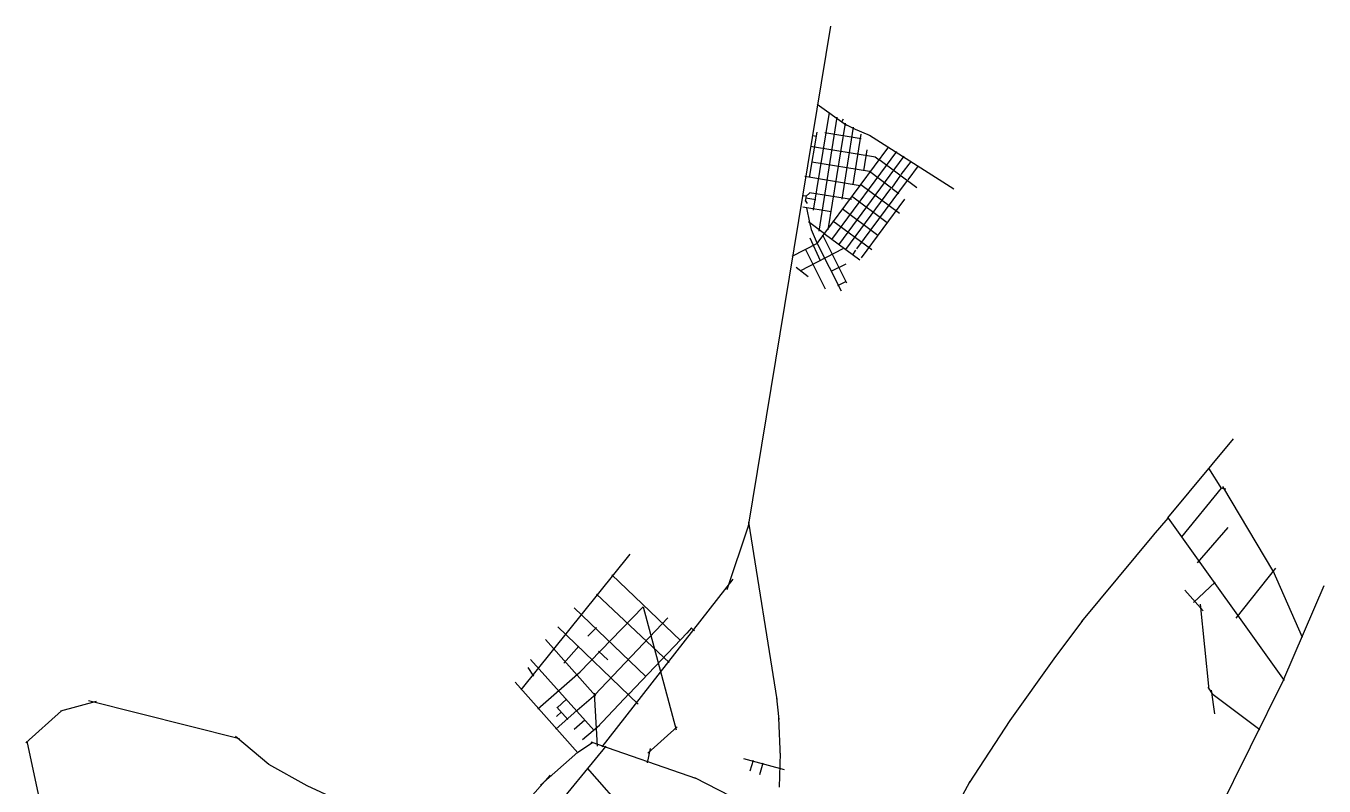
# Model space of a CAD drawing. Extents: x 365797 to 391072, y 6482364 to 6499027.
# Drawn here: x 366351 to 378003, y 6492205 to 6499027 of the extents above; entities that cross this region are included whole.
import ezdxf

# ---------------------------------------------------------------- set-up
doc = ezdxf.new("R2010")
doc.units = 0
doc.layers.get('0').update_dxf_attribs({"linetype": 'CONTINUOUS'})

msp = doc.modelspace()

# ---------------------------------------------------------------- linework, layer by layer
for p, q in [((373573, 6499027), (372830, 6494519)), ((373561, 6498252), (373418, 6497374)), ((373454, 6498326), (373715, 6498138)), ((373470, 6497187), (373633, 6498208)), ((373703, 6498154), (373549, 6497197)), ((373687, 6498191), (373672, 6498164)), ((373776, 6498118), (373674, 6497474)), ((373693, 6498153), (373793, 6498101)), ((373383, 6497668), (373452, 6498075)), ((373407, 6498044), (373451, 6498037)), ((373848, 6498014), (373522, 6498067)), ((373845, 6498055), (373772, 6497604)), ((373773, 6498111), (373930, 6498044)), ((373924, 6498048), (374679, 6497567)), ((373392, 6497948), (373976, 6497852)), ((373452, 6497076), (374095, 6497942)), ((374164, 6497900), (373582, 6497110)), ((373871, 6497726), (373902, 6497915)), ((373924, 6497720), (373406, 6497806)), ((374232, 6497859), (373643, 6497063)), ((373973, 6497853), (374010, 6497826)), ((374349, 6497576), (374008, 6497828)), ((374296, 6497814), (374205, 6497693)), ((374360, 6497772), (374268, 6497646)), ((373840, 6497594), (373342, 6497676)), ((374120, 6497573), (373923, 6497721)), ((374202, 6497687), (374120, 6497573)), ((373388, 6497530), (373351, 6497498)), ((373761, 6497470), (373384, 6497530)), ((373709, 6497021), (374113, 6497568)), ((373810, 6497027), (374263, 6497640)), ((373845, 6497606), (374192, 6497348)), ((374127, 6497568), (374187, 6497523)), ((373355, 6497499), (373317, 6497502)), ((373344, 6497460), (373362, 6497435)), ((373353, 6497502), (373345, 6497456)), ((373350, 6497485), (373440, 6497471)), ((374081, 6497259), (373760, 6497499)), ((374237, 6497474), (373847, 6496946)), ((373579, 6497359), (373323, 6497400)), ((373999, 6497147), (373678, 6497387)), ((373518, 6497161), (373375, 6497268)), ((373945, 6497017), (373594, 6497276)), ((373452, 6497076), (373227, 6496958)), ((373387, 6497126), (373481, 6496922)), ((373720, 6496719), (373504, 6497151)), ((373517, 6497165), (373837, 6496928)), ((373682, 6497028), (373303, 6496830)), ((373345, 6497026), (373525, 6496667)), ((373772, 6496974), (373801, 6497014)), ((373266, 6496862), (373371, 6496780)), ((373711, 6496890), (373577, 6496823)), ((373638, 6496699), (373717, 6496738)), ((376600, 6494614), (377189, 6495321)), ((376966, 6495059), (377081, 6494873)), ((377079, 6494878), (376722, 6494441)), ((377122, 6494870), (377077, 6494878)), ((377551, 6494125), (377095, 6494894)), ((372835, 6494539), (372642, 6493967)), ((372838, 6494574), (373091, 6492983)), ((376472, 6494457), (376604, 6494610)), ((376603, 6494609), (377644, 6493154)), ((376868, 6494209), (377142, 6494526)), ((375829, 6493681), (376475, 6494461)), ((370795, 6493069), (371776, 6494286)), ((377566, 6494161), (377211, 6493712)), ((372695, 6494062), (371519, 6492556)), ((372227, 6493511), (371609, 6494101)), ((377809, 6493540), (377545, 6494137)), ((372124, 6493315), (371473, 6493927)), ((376753, 6493964), (376919, 6493777)), ((377024, 6494034), (376831, 6493852)), ((377643, 6493165), (378003, 6494004)), ((371272, 6493806), (371916, 6493190)), ((371319, 6493223), (371892, 6493815)), ((371892, 6493815), (372187, 6492710)), ((376890, 6493838), (376968, 6493073)), ((371458, 6493025), (372114, 6493714)), ((371124, 6493634), (371845, 6492939)), ((371396, 6493552), (371473, 6493629)), ((371763, 6493031), (372287, 6493579)), ((372285, 6493577), (372328, 6493625)), ((372322, 6493625), (372351, 6493598)), ((371016, 6493521), (371462, 6493014)), ((371314, 6493462), (371179, 6493307)), ((371450, 6492705), (370881, 6493341)), ((371489, 6493416), (371574, 6493339)), ((370857, 6493270), (370907, 6493193)), ((370946, 6492897), (371326, 6493230)), ((371304, 6492502), (370743, 6493139)), ((376653, 6491165), (377645, 6493168)), ((371450, 6493040), (371478, 6492563)), ((371477, 6492732), (371770, 6493039)), ((373086, 6493023), (373108, 6492803)), ((376961, 6493092), (376998, 6493033)), ((377022, 6492854), (376994, 6493065)), ((376996, 6493036), (377426, 6492713)), ((366669, 6492881), (366351, 6492592)), ((366981, 6492963), (366661, 6492878)), ((368267, 6492630), (366912, 6492970)), ((371113, 6492831), (371159, 6492871)), ((371117, 6492913), (371214, 6492804)), ((371203, 6492985), (371118, 6492907)), ((371272, 6492716), (371367, 6492801)), ((373107, 6492819), (373120, 6492464)), ((368532, 6492398), (368233, 6492650)), ((371348, 6492623), (371498, 6492752)), ((372195, 6492737), (371933, 6492499)), ((371557, 6492562), (368970, 6489428)), ((371301, 6492506), (371438, 6492600)), ((372374, 6492271), (371425, 6492600)), ((371955, 6492541), (371927, 6492413)), ((370971, 6492214), (371305, 6492509)), ((373161, 6492352), (372796, 6492450)), ((372878, 6492436), (372849, 6492339)), ((372964, 6492411), (372935, 6492306)), ((373120, 6492499), (373112, 6492195)), ((371056, 6492302), (370304, 6491452)), ((372316, 6491318), (371391, 6492365)), ((373068, 6491915), (372356, 6492278)), ((373972, 6490662), (374827, 6492248))]:
    msp.add_line(p, q)
for points in [[(373357, 6497396), (373383, 6497262), (373403, 6497189)], [(373399, 6497201), (373452, 6497076), (373668, 6496650)], [(374819, 6492234), (375185, 6492793), (375581, 6493347), (375838, 6493692)], [(371107, 6492717), (371298, 6492886), (371465, 6493031)], [(366358, 6492608), (366550, 6491715), (366570, 6491635)], [(369535, 6491901), (368876, 6492208), (368531, 6492399)]]:
    msp.add_lwpolyline(points)

doc.saveas('drawing.dxf')
